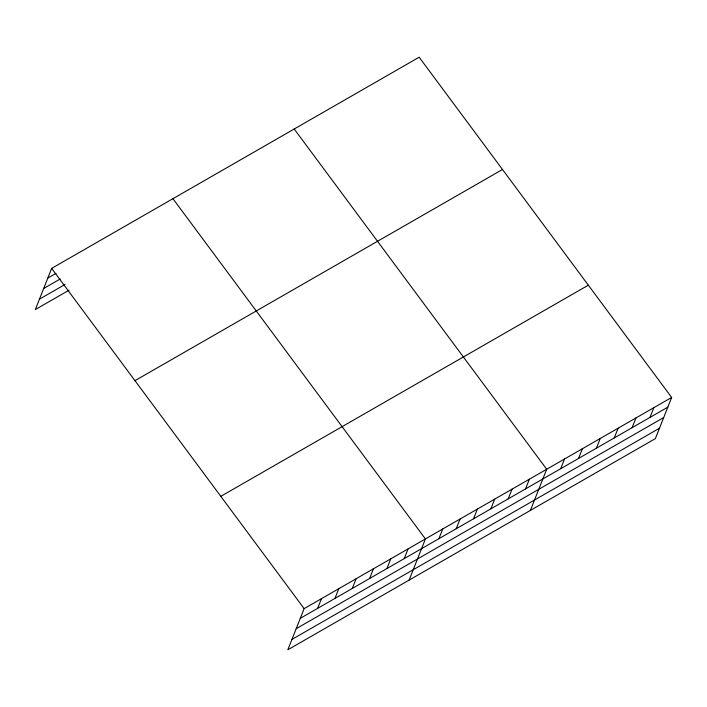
<?xml version="1.0" encoding="UTF-8"?>
<svg xmlns="http://www.w3.org/2000/svg" width="707" height="707" viewBox="0 0 707 707"><rect width="100%" height="100%" fill="white"/><g stroke="black" fill="none" stroke-linecap="round" stroke-linejoin="round"><path stroke-width="1.06" d="M671.65 397.449L304.134 608.621L287.837 649.786L655.354 438.623L671.65 397.449L419.163 57.214L51.646 268.377L35.35 309.551L69.092 290.162M317.62 608.374L321.464 598.661M334.941 598.422L338.786 588.71M352.272 588.463L356.116 578.75M369.593 578.512L373.437 568.799M386.923 568.552L390.768 558.839M404.245 558.601L408.089 548.888M409.114 580.102L425.42 538.937L172.932 198.694M438.897 538.69L442.741 528.977M456.218 528.739L460.071 519.026M473.549 518.779L477.393 509.067M490.87 508.828L494.723 499.115M508.2 498.868L512.045 489.156M525.522 488.917L529.366 479.205M530.391 510.419L546.697 469.245L294.209 129.01M560.704 468.706L564.548 458.993M578.547 458.445L582.4 448.733M596.399 448.194L600.252 438.481M614.25 437.933L618.095 428.221M632.102 427.682L635.947 417.97M649.954 417.422L653.798 407.709M47.802 278.09L56.012 273.37M43.693 288.474L60.113 279.044M39.459 299.167L64.991 284.497M134.975 380.658L502.483 169.494M220.814 496.341L588.33 285.177M300.289 618.333L667.806 407.161M296.18 628.709L663.696 417.545M291.947 639.411L659.463 428.239M51.646 268.377L304.134 608.621"/></g></svg>
